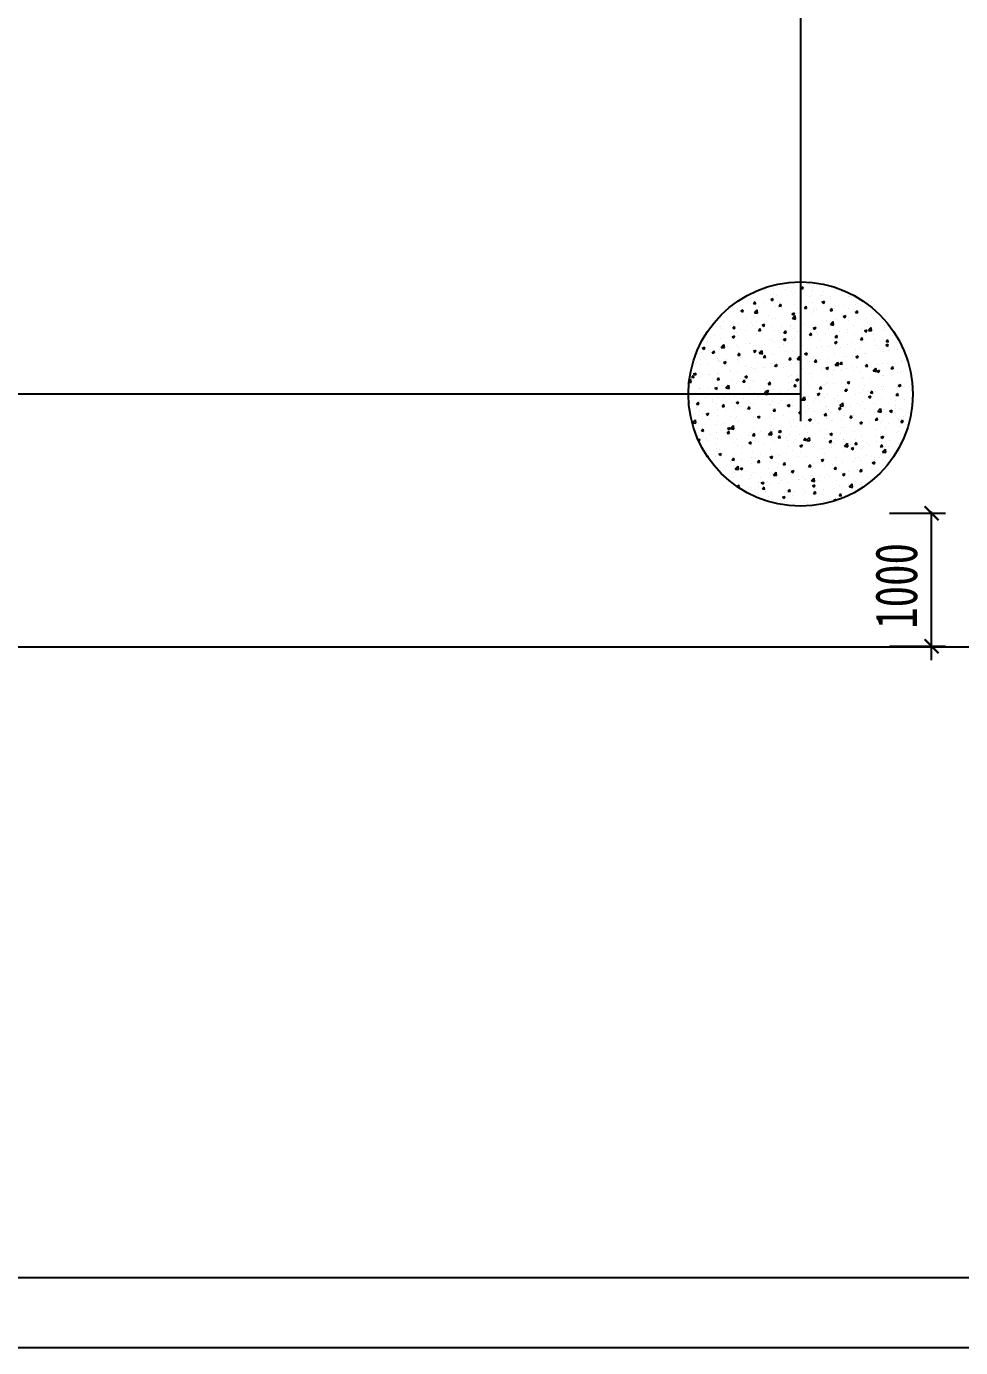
# Model space of a CAD drawing. Header units: inches. Extents: x -113 to 2477, y -497 to 443.
# Drawn here: x 486.9 to 553.5, y -497 to -402.7 of the extents above; entities that cross this region are included whole.
import ezdxf

# ---------------------------------------------------------------- set-up
doc = ezdxf.new("R2010")
doc.units = ezdxf.units.IN
doc.header["$MEASUREMENT"] = 0
doc.styles.add('宋体', font='', dxfattribs={"width": 0.75})
doc.styles.get('宋体').set_extended_font_data('SimSun')

# ---------------------------------------------------------------- blocks, each defined once
blk = doc.blocks.new('_ArchTick')
at = {"color": 0, "linetype": 'ByBlock', "const_width": 0.15}
blk.add_lwpolyline([(-0.5, -0.5), (0.5, 0.5)], dxfattribs=at)

msp = doc.modelspace()

# ---------------------------------------------------------------- linework, layer by layer
at = {"color": 0}
for p, q in [((542.092, -316.927), (542.092, -430.897)), ((542.74, -421.124), (542.74, -421.124)), ((538.824, -421.754), (538.824, -421.754)), ((539.041, -422.096), (539.041, -422.096)), ((539.538, -421.545), (539.538, -421.545)), ((539.644, -421.47), (539.644, -421.47)), ((539.977, -421.892), (539.977, -421.892)), ((540.174, -421.462), (540.174, -421.462)), ((540.18, -421.812), (540.18, -421.812)), ((540.36, -421.906), (540.36, -421.906)), ((541, -421.528), (541, -421.528)), ((541.136, -421.335), (541.136, -421.335)), ((541.458, -421.638), (541.458, -421.638)), ((541.536, -421.869), (541.536, -421.869)), ((541.664, -421.727), (541.664, -421.727)), ((542.099, -421.393), (542.225, -421.478)), ((542.101, -421.393), (542.279, -421.324)), ((542.226, -421.477), (542.277, -421.324)), ((542.356, -421.585), (542.356, -421.585)), ((542.707, -422.042), (542.707, -422.042)), ((542.891, -421.926), (542.891, -421.926)), ((542.939, -421.384), (542.939, -421.384)), ((542.947, -421.564), (542.947, -421.564)), ((543.548, -421.941), (543.548, -421.941)), ((543.669, -421.915), (543.669, -421.915)), ((543.712, -421.642), (543.712, -421.642)), ((544.247, -421.983), (544.247, -421.983)), ((544.266, -421.374), (544.266, -421.374)), ((545.029, -421.687), (545.029, -421.687)), ((545.068, -421.7), (545.068, -421.7)), ((545.273, -421.704), (545.273, -421.704)), ((545.54, -422.041), (545.54, -422.041)), ((545.603, -422.041), (545.603, -422.041)), ((537.265, -422.758), (537.265, -422.758)), ((537.623, -422.958), (537.623, -422.958)), ((537.758, -422.259), (537.758, -422.259)), ((537.783, -422.704), (537.783, -422.704)), ((537.831, -423.031), (537.957, -423.117)), ((537.833, -423.031), (538.01, -422.963)), ((537.957, -423.116), (538.009, -422.962)), ((538.495, -422.146), (538.495, -422.146)), ((538.728, -422.519), (538.88, -422.533)), ((538.734, -422.519), (538.856, -422.373)), ((538.803, -423.16), (539.001, -422.954)), ((538.882, -422.548), (538.852, -422.388)), ((538.869, -422.547), (538.869, -422.547)), ((539.029, -423.196), (539.001, -422.955)), ((539.01, -422.942), (539.01, -422.942)), ((539.104, -422.704), (539.104, -422.704)), ((539.139, -422.762), (539.139, -422.762)), ((539.505, -422.463), (539.505, -422.463)), ((539.965, -422.212), (540.091, -422.297)), ((539.967, -422.212), (540.145, -422.144)), ((540.092, -422.296), (540.143, -422.143)), ((540.329, -422.751), (540.329, -422.751)), ((540.467, -422.337), (540.467, -422.337)), ((540.495, -422.819), (540.495, -422.819)), ((540.55, -422.679), (540.702, -422.692)), ((540.556, -422.679), (540.678, -422.533)), ((540.585, -422.45), (540.585, -422.45)), ((540.704, -422.707), (540.674, -422.548)), ((541.633, -422.573), (541.633, -422.573)), ((541.851, -422.876), (541.851, -422.876)), ((542.039, -423.044), (542.039, -423.044)), ((542.067, -422.196), (542.067, -422.196)), ((542.071, -422.126), (542.071, -422.126)), ((542.372, -422.838), (542.524, -422.851)), ((542.378, -422.838), (542.5, -422.692)), ((542.526, -422.866), (542.496, -422.707)), ((542.916, -422.41), (542.916, -422.41)), ((543.001, -422.917), (543.001, -422.917)), ((543.206, -422.933), (543.206, -422.933)), ((543.615, -422.416), (543.742, -422.501)), ((543.617, -422.415), (543.795, -422.347)), ((543.742, -422.5), (543.793, -422.346)), ((544.194, -422.998), (544.346, -423.011)), ((544.199, -422.997), (544.322, -422.852)), ((544.235, -422.22), (544.235, -422.22)), ((544.347, -423.026), (544.318, -422.867)), ((544.518, -422.83), (544.518, -422.83)), ((544.562, -422.991), (544.562, -422.991)), ((544.605, -422.706), (544.605, -422.706)), ((545.241, -422.622), (545.241, -422.622)), ((545.509, -422.886), (545.509, -422.886)), ((545.918, -423.048), (545.918, -423.048)), ((545.999, -422.576), (545.999, -422.576)), ((546.021, -423.157), (546.144, -423.011)), ((546.169, -423.185), (546.14, -423.026)), ((546.203, -422.495), (546.203, -422.495)), ((546.792, -422.724), (546.792, -422.724)), ((535.932, -423.945), (535.932, -423.945)), ((536.597, -423.76), (536.597, -423.76)), ((537.696, -423.95), (537.696, -423.95)), ((537.727, -423.105), (537.727, -423.105)), ((538.201, -423.549), (538.201, -423.549)), ((538.593, -423.847), (538.593, -423.847)), ((538.804, -423.165), (539.03, -423.2)), ((538.837, -423.465), (538.837, -423.465)), ((538.979, -423.787), (538.979, -423.787)), ((539.349, -424.054), (539.527, -423.986)), ((539.474, -424.138), (539.525, -423.985)), ((539.799, -423.339), (539.799, -423.339)), ((540.074, -423.593), (540.074, -423.593)), ((540.298, -423.597), (540.298, -423.597)), ((541.403, -423.127), (541.403, -423.127)), ((541.481, -423.235), (541.607, -423.32)), ((541.483, -423.235), (541.661, -423.166)), ((541.514, -423.58), (541.711, -423.374)), ((541.515, -423.586), (541.741, -423.621)), ((541.555, -423.339), (541.555, -423.339)), ((541.602, -423.418), (541.602, -423.418)), ((541.608, -423.319), (541.659, -423.166)), ((541.74, -423.616), (541.712, -423.375)), ((542.333, -423.919), (542.333, -423.919)), ((542.885, -423.256), (542.885, -423.256)), ((543.037, -423.084), (543.037, -423.084)), ((543.937, -423.708), (543.937, -423.708)), ((544.174, -423.911), (544.174, -423.911)), ((544.205, -423.065), (544.205, -423.065)), ((544.224, -424.001), (544.422, -423.794)), ((544.451, -424.037), (544.423, -423.796)), ((544.573, -423.624), (544.573, -423.624)), ((545.131, -423.438), (545.258, -423.524)), ((545.133, -423.438), (545.311, -423.37)), ((545.258, -423.523), (545.31, -423.369)), ((545.478, -423.732), (545.478, -423.732)), ((545.535, -423.497), (545.535, -423.497)), ((546.016, -423.157), (546.168, -423.17)), ((546.761, -423.569), (546.761, -423.569)), ((547.139, -423.286), (547.139, -423.286)), ((547.274, -423.105), (547.274, -423.105)), ((547.376, -423.837), (547.376, -423.837)), ((535.63, -424.356), (535.63, -424.356)), ((535.929, -424.762), (535.929, -424.762)), ((536.392, -424.129), (536.392, -424.129)), ((536.468, -424.286), (536.468, -424.286)), ((537.112, -424.101), (537.112, -424.101)), ((537.213, -424.873), (537.339, -424.959)), ((537.215, -424.873), (537.392, -424.805)), ((537.259, -424.271), (537.411, -424.284)), ((537.264, -424.27), (537.387, -424.125)), ((537.288, -424.002), (537.288, -424.002)), ((537.339, -424.958), (537.391, -424.804)), ((537.412, -424.299), (537.383, -424.139)), ((537.533, -424.551), (537.533, -424.551)), ((537.665, -424.796), (537.665, -424.796)), ((537.824, -424.343), (537.824, -424.343)), ((538.169, -424.467), (538.169, -424.467)), ((538.644, -424.059), (538.644, -424.059)), ((538.948, -424.633), (538.948, -424.633)), ((539.081, -424.43), (539.233, -424.443)), ((539.086, -424.43), (539.209, -424.284)), ((539.131, -424.34), (539.131, -424.34)), ((539.18, -424.401), (539.18, -424.401)), ((539.234, -424.458), (539.205, -424.299)), ((539.347, -424.054), (539.473, -424.139)), ((540, -424.117), (540, -424.117)), ((540.267, -424.443), (540.267, -424.443)), ((540.536, -424.458), (540.536, -424.458)), ((540.735, -424.129), (540.735, -424.129)), ((540.903, -424.589), (541.054, -424.603)), ((540.908, -424.589), (541.031, -424.443)), ((541.056, -424.618), (541.027, -424.458)), ((541.356, -424.174), (541.356, -424.174)), ((541.371, -424.045), (541.371, -424.045)), ((541.451, -424.854), (541.451, -424.854)), ((541.571, -424.264), (541.571, -424.264)), ((541.665, -424.921), (541.665, -424.921)), ((541.891, -424.515), (541.891, -424.515)), ((542.712, -424.231), (542.712, -424.231)), ((542.724, -424.749), (542.876, -424.762)), ((542.73, -424.749), (542.852, -424.603)), ((542.878, -424.777), (542.849, -424.618)), ((542.854, -424.101), (542.854, -424.101)), ((542.932, -424.6), (542.932, -424.6)), ((542.997, -424.258), (543.124, -424.343)), ((542.999, -424.257), (543.177, -424.189)), ((543.124, -424.342), (543.175, -424.188)), ((543.247, -424.573), (543.247, -424.573)), ((543.269, -424.709), (543.269, -424.709)), ((543.905, -424.626), (543.905, -424.626)), ((544.068, -424.289), (544.068, -424.289)), ((544.143, -424.756), (544.143, -424.756)), ((544.226, -424.006), (544.452, -424.041)), ((544.413, -424.346), (544.413, -424.346)), ((544.546, -424.908), (544.698, -424.921)), ((544.552, -424.908), (544.674, -424.762)), ((544.603, -424.63), (544.603, -424.63)), ((544.7, -424.936), (544.67, -424.777)), ((544.867, -424.499), (544.867, -424.499)), ((545.022, -424.903), (545.022, -424.903)), ((545.424, -424.346), (545.424, -424.346)), ((545.447, -424.577), (545.447, -424.577)), ((545.894, -424.091), (545.894, -424.091)), ((545.959, -424.687), (545.959, -424.687)), ((546.374, -425.067), (546.496, -424.922)), ((546.471, -424.288), (546.471, -424.288)), ((546.522, -425.096), (546.492, -424.936)), ((546.503, -424.649), (546.503, -424.649)), ((546.647, -424.461), (546.774, -424.546)), ((546.649, -424.461), (546.827, -424.392)), ((546.73, -424.415), (546.73, -424.415)), ((546.774, -424.545), (546.826, -424.392)), ((546.78, -424.403), (546.78, -424.403)), ((546.935, -424.421), (547.133, -424.215)), ((546.937, -424.426), (547.162, -424.461)), ((547.107, -424.204), (547.107, -424.204)), ((547.162, -424.457), (547.133, -424.216)), ((547.315, -424.744), (547.315, -424.744)), ((547.984, -424.395), (547.984, -424.395)), ((548.049, -424.224), (548.049, -424.224)), ((548.069, -424.078), (548.069, -424.078)), ((548.135, -424.46), (548.135, -424.46)), ((548.671, -424.802), (548.671, -424.802)), ((535.079, -425.693), (535.205, -425.778)), ((535.08, -425.692), (535.258, -425.624)), ((535.205, -425.777), (535.257, -425.623)), ((535.261, -425.764), (535.261, -425.764)), ((535.427, -425.236), (535.427, -425.236)), ((535.525, -425.871), (535.525, -425.871)), ((535.795, -426.022), (535.918, -425.876)), ((536.33, -425.82), (536.33, -425.82)), ((536.361, -424.974), (536.361, -424.974)), ((536.429, -425.634), (536.627, -425.428)), ((536.43, -425.639), (536.656, -425.674)), ((536.655, -425.67), (536.627, -425.429)), ((536.783, -425.293), (536.783, -425.293)), ((536.865, -425.553), (536.865, -425.553)), ((537.007, -425.617), (537.007, -425.617)), ((537.501, -425.469), (537.501, -425.469)), ((537.634, -425.641), (537.634, -425.641)), ((538.139, -425.351), (538.139, -425.351)), ((538.463, -425.342), (538.463, -425.342)), ((538.488, -425.363), (538.488, -425.363)), ((538.731, -425.896), (538.909, -425.827)), ((538.856, -425.98), (538.907, -425.827)), ((538.917, -425.479), (538.917, -425.479)), ((539.139, -426.054), (539.337, -425.848)), ((539.366, -426.091), (539.338, -425.849)), ((539.495, -425.408), (539.495, -425.408)), ((539.969, -425.108), (539.969, -425.108)), ((540.067, -425.131), (540.067, -425.131)), ((540.236, -425.288), (540.236, -425.288)), ((540.578, -425.666), (540.578, -425.666)), ((540.703, -425.047), (540.703, -425.047)), ((540.851, -425.465), (540.851, -425.465)), ((540.863, -425.077), (540.989, -425.162)), ((540.865, -425.076), (541.043, -425.008)), ((540.99, -425.161), (541.041, -425.008)), ((541.541, -425.109), (541.541, -425.109)), ((542.059, -425.412), (542.059, -425.412)), ((542.206, -425.522), (542.206, -425.522)), ((542.601, -425.711), (542.601, -425.711)), ((542.793, -425.792), (542.793, -425.792)), ((542.824, -424.947), (542.824, -424.947)), ((543.237, -425.628), (543.237, -425.628)), ((543.54, -425.158), (543.54, -425.158)), ((543.562, -425.58), (543.562, -425.58)), ((544.112, -425.602), (544.112, -425.602)), ((544.199, -425.501), (544.199, -425.501)), ((544.513, -425.28), (544.64, -425.365)), ((544.515, -425.28), (544.693, -425.212)), ((544.64, -425.364), (544.691, -425.211)), ((544.918, -425.637), (544.918, -425.637)), ((545.416, -425.423), (545.416, -425.423)), ((545.803, -425.29), (545.803, -425.29)), ((545.992, -425.792), (545.992, -425.792)), ((546.274, -425.694), (546.274, -425.694)), ((546.368, -425.068), (546.52, -425.081)), ((546.439, -425.206), (546.439, -425.206)), ((546.699, -425.26), (546.699, -425.26)), ((547.4, -425.079), (547.4, -425.079)), ((547.473, -425.538), (547.473, -425.538)), ((547.63, -425.752), (547.63, -425.752)), ((548.018, -425.07), (548.018, -425.07)), ((548.164, -425.484), (548.29, -425.569)), ((548.166, -425.483), (548.343, -425.415)), ((548.19, -425.227), (548.342, -425.24)), ((548.196, -425.227), (548.318, -425.081)), ((548.29, -425.568), (548.342, -425.414)), ((548.343, -425.255), (548.314, -425.096)), ((548.336, -425.87), (548.336, -425.87)), ((548.954, -425.284), (548.954, -425.284)), ((548.972, -425.786), (548.972, -425.786)), ((548.986, -425.809), (548.986, -425.809)), ((549.291, -425.737), (549.291, -425.737)), ((534.593, -426.766), (534.593, -426.766)), ((534.653, -426.683), (534.653, -426.683)), ((534.932, -426.534), (534.932, -426.534)), ((535.011, -426.01), (535.011, -426.01)), ((535.79, -426.022), (535.941, -426.035)), ((535.943, -426.05), (535.914, -425.891)), ((536.134, -426.429), (536.134, -426.429)), ((536.197, -426.554), (536.197, -426.554)), ((536.288, -426.591), (536.288, -426.591)), ((536.299, -426.666), (536.299, -426.666)), ((536.595, -426.715), (536.721, -426.8)), ((536.597, -426.715), (536.774, -426.647)), ((536.721, -426.799), (536.773, -426.646)), ((536.833, -426.471), (536.833, -426.471)), ((537.603, -426.487), (537.603, -426.487)), ((537.611, -426.181), (537.763, -426.194)), ((537.615, -426.175), (537.615, -426.175)), ((537.617, -426.181), (537.739, -426.035)), ((537.644, -426.649), (537.644, -426.649)), ((537.765, -426.209), (537.735, -426.05)), ((537.795, -426.344), (537.795, -426.344)), ((538.729, -425.896), (538.855, -425.981)), ((538.886, -426.324), (538.886, -426.324)), ((539, -426.706), (539, -426.706)), ((539.097, -425.92), (539.097, -425.92)), ((539.141, -426.06), (539.367, -426.095)), ((539.399, -426.133), (539.399, -426.133)), ((539.433, -426.341), (539.585, -426.354)), ((539.439, -426.34), (539.561, -426.195)), ((539.587, -426.369), (539.557, -426.209)), ((540.035, -426.049), (540.035, -426.049)), ((540.067, -426.809), (540.067, -426.809)), ((540.206, -426.134), (540.206, -426.134)), ((540.356, -426.763), (540.356, -426.763)), ((540.997, -425.922), (540.997, -425.922)), ((541.255, -426.5), (541.407, -426.513)), ((541.261, -426.5), (541.383, -426.354)), ((541.408, -426.528), (541.379, -426.369)), ((541.479, -426.8), (541.479, -426.8)), ((541.51, -425.955), (541.51, -425.955)), ((541.548, -426.555), (541.548, -426.555)), ((541.712, -426.82), (541.712, -426.82)), ((541.85, -426.475), (542.048, -426.269)), ((541.852, -426.48), (542.078, -426.515)), ((541.932, -426.713), (541.932, -426.713)), ((542.077, -426.511), (542.049, -426.27)), ((542.379, -426.099), (542.506, -426.185)), ((542.381, -426.099), (542.559, -426.031)), ((542.506, -426.184), (542.557, -426.03)), ((542.568, -426.629), (542.568, -426.629)), ((542.762, -426.638), (542.762, -426.638)), ((543.029, -426.301), (543.029, -426.301)), ((543.077, -426.659), (543.229, -426.673)), ((543.082, -426.659), (543.205, -426.513)), ((543.23, -426.687), (543.201, -426.528)), ((543.53, -426.503), (543.53, -426.503)), ((544.081, -426.447), (544.081, -426.447)), ((544.51, -426.047), (544.51, -426.047)), ((544.561, -426.895), (544.759, -426.689)), ((544.787, -426.931), (544.759, -426.69)), ((544.899, -426.819), (545.051, -426.832)), ((544.904, -426.819), (545.027, -426.673)), ((545.052, -426.847), (545.023, -426.688)), ((545.134, -426.292), (545.134, -426.292)), ((545.385, -426.268), (545.385, -426.268)), ((545.77, -426.208), (545.77, -426.208)), ((546.029, -426.303), (546.156, -426.388)), ((546.031, -426.303), (546.209, -426.234)), ((546.156, -426.387), (546.208, -426.234)), ((546.668, -426.106), (546.668, -426.106)), ((546.732, -426.081), (546.732, -426.081)), ((547.956, -426.761), (547.956, -426.761)), ((547.987, -425.915), (547.987, -425.915)), ((548.304, -426.788), (548.304, -426.788)), ((548.85, -426.799), (548.85, -426.799)), ((549.261, -426.582), (549.261, -426.582)), ((549.266, -426.661), (549.266, -426.661)), ((549.68, -426.506), (549.711, -426.527)), ((549.682, -426.506), (549.701, -426.498)), ((534.326, -427.773), (534.448, -427.627)), ((534.474, -427.801), (534.444, -427.642)), ((534.461, -427.534), (534.587, -427.62)), ((534.462, -427.534), (534.64, -427.466)), ((534.587, -427.619), (534.639, -427.465)), ((534.949, -427.702), (534.949, -427.702)), ((534.98, -426.856), (534.98, -426.856)), ((535.468, -426.875), (535.468, -426.875)), ((535.529, -427.556), (535.529, -427.556)), ((535.623, -427.572), (535.623, -427.572)), ((536.164, -427.472), (536.164, -427.472)), ((536.268, -427.511), (536.268, -427.511)), ((536.824, -426.932), (536.824, -426.932)), ((537.104, -427.318), (537.104, -427.318)), ((537.126, -427.346), (537.126, -427.346)), ((537.572, -427.332), (537.572, -427.332)), ((538.111, -427.738), (538.237, -427.823)), ((538.113, -427.738), (538.291, -427.669)), ((538.18, -426.99), (538.18, -426.99)), ((538.237, -427.822), (538.289, -427.669)), ((538.585, -427.064), (538.585, -427.064)), ((538.73, -427.135), (538.73, -427.135)), ((538.855, -427.17), (538.855, -427.17)), ((539.366, -427.051), (539.366, -427.051)), ((539.536, -427.047), (539.536, -427.047)), ((540.175, -426.979), (540.175, -426.979)), ((540.245, -426.919), (540.371, -427.004)), ((540.247, -426.918), (540.425, -426.85)), ((540.328, -426.924), (540.328, -426.924)), ((540.372, -427.003), (540.423, -426.849)), ((540.892, -427.104), (540.892, -427.104)), ((541.264, -427.715), (541.264, -427.715)), ((541.448, -427.646), (541.448, -427.646)), ((541.9, -427.631), (541.9, -427.631)), ((542.247, -427.162), (542.247, -427.162)), ((542.731, -427.483), (542.731, -427.483)), ((542.862, -427.505), (542.862, -427.505)), ((543.068, -426.878), (543.068, -426.878)), ((543.603, -427.219), (543.603, -427.219)), ((543.895, -427.122), (544.022, -427.207)), ((543.897, -427.122), (544.075, -427.053)), ((544.022, -427.206), (544.073, -427.053)), ((544.05, -427.293), (544.05, -427.293)), ((544.406, -427.562), (544.406, -427.562)), ((544.424, -426.935), (544.424, -426.935)), ((544.466, -427.293), (544.466, -427.293)), ((544.563, -426.901), (544.788, -426.936)), ((544.959, -427.276), (544.959, -427.276)), ((545.102, -427.21), (545.102, -427.21)), ((545.354, -427.114), (545.354, -427.114)), ((545.78, -426.992), (545.78, -426.992)), ((545.887, -427.308), (545.887, -427.308)), ((546.064, -427.083), (546.064, -427.083)), ((546.315, -427.333), (546.315, -427.333)), ((546.637, -426.951), (546.637, -426.951)), ((546.721, -426.978), (546.872, -426.991)), ((546.726, -426.978), (546.849, -426.832)), ((546.874, -427.006), (546.845, -426.847)), ((547.135, -427.05), (547.135, -427.05)), ((547.272, -427.316), (547.47, -427.11)), ((547.273, -427.321), (547.499, -427.356)), ((547.368, -427.054), (547.368, -427.054)), ((547.498, -427.352), (547.47, -427.111)), ((547.546, -427.326), (547.672, -427.411)), ((547.548, -427.325), (547.725, -427.257)), ((547.668, -426.872), (547.668, -426.872)), ((547.671, -427.391), (547.671, -427.391)), ((547.672, -427.41), (547.724, -427.256)), ((547.926, -427.607), (547.926, -427.607)), ((547.977, -427.611), (547.977, -427.611)), ((548.491, -427.107), (548.491, -427.107)), ((548.542, -427.137), (548.694, -427.151)), ((548.548, -427.137), (548.67, -426.991)), ((548.598, -427.663), (548.598, -427.663)), ((548.696, -427.166), (548.666, -427.006)), ((549.027, -427.448), (549.027, -427.448)), ((549.23, -427.428), (549.23, -427.428)), ((549.458, -427.357), (549.458, -427.357)), ((549.847, -427.164), (549.847, -427.164)), ((549.983, -427.736), (549.995, -427.724)), ((549.984, -427.741), (549.998, -427.744)), ((534.136, -428.126), (534.282, -428.149)), ((534.149, -428.01), (534.252, -427.902)), ((534.281, -428.144), (534.253, -427.903)), ((534.32, -427.773), (534.472, -427.786)), ((534.427, -427.825), (534.427, -427.825)), ((534.86, -428.558), (534.86, -428.558)), ((534.918, -428.547), (534.918, -428.547)), ((535.496, -428.474), (535.496, -428.474)), ((535.783, -427.882), (535.783, -427.882)), ((535.977, -428.557), (536.103, -428.642)), ((535.979, -428.557), (536.156, -428.489)), ((536.103, -428.641), (536.155, -428.488)), ((536.142, -427.932), (536.294, -427.946)), ((536.148, -427.932), (536.27, -427.786)), ((536.237, -428.357), (536.237, -428.357)), ((536.295, -427.96), (536.266, -427.801)), ((536.458, -428.348), (536.458, -428.348)), ((536.765, -428.529), (536.963, -428.323)), ((536.767, -428.534), (536.993, -428.569)), ((536.992, -428.565), (536.964, -428.324)), ((537.139, -427.94), (537.139, -427.94)), ((537.542, -428.178), (537.542, -428.178)), ((537.964, -428.092), (538.116, -428.105)), ((537.969, -428.092), (538.092, -427.946)), ((538.062, -428.136), (538.062, -428.136)), ((538.117, -428.12), (538.088, -427.961)), ((538.48, -428.579), (538.48, -428.579)), ((538.495, -427.997), (538.495, -427.997)), ((538.698, -428.053), (538.698, -428.053)), ((538.825, -428.015), (538.825, -428.015)), ((539.629, -428.76), (539.807, -428.692)), ((539.66, -427.926), (539.66, -427.926)), ((539.754, -428.845), (539.805, -428.691)), ((539.786, -428.251), (539.937, -428.264)), ((539.791, -428.251), (539.914, -428.105)), ((539.851, -428.054), (539.851, -428.054)), ((539.939, -428.279), (539.91, -428.12)), ((539.962, -428.325), (539.962, -428.325)), ((540.113, -428.67), (540.113, -428.67)), ((540.144, -427.825), (540.144, -427.825)), ((541.207, -428.111), (541.207, -428.111)), ((541.232, -428.633), (541.232, -428.633)), ((541.417, -428.491), (541.417, -428.491)), ((541.443, -428.071), (541.443, -428.071)), ((541.607, -428.41), (541.759, -428.424)), ((541.613, -428.41), (541.736, -428.264)), ((541.761, -428.439), (541.732, -428.279)), ((541.761, -427.941), (541.887, -428.027)), ((541.763, -427.941), (541.941, -427.873)), ((541.888, -428.026), (541.939, -427.872)), ((542.052, -428.628), (542.052, -428.628)), ((542.194, -428.506), (542.194, -428.506)), ((542.562, -428.169), (542.562, -428.169)), ((542.7, -428.329), (542.7, -428.329)), ((542.924, -427.816), (542.924, -427.816)), ((543.429, -428.57), (543.581, -428.583)), ((543.435, -428.57), (543.557, -428.424)), ((543.533, -428.374), (543.533, -428.374)), ((543.583, -428.598), (543.553, -428.439)), ((543.798, -428.295), (543.798, -428.295)), ((543.918, -428.226), (543.918, -428.226)), ((544.019, -428.138), (544.019, -428.138)), ((544.434, -428.211), (544.434, -428.211)), ((545.014, -428.12), (545.014, -428.12)), ((545.257, -428.729), (545.379, -428.583)), ((545.274, -428.283), (545.274, -428.283)), ((545.323, -427.96), (545.323, -427.96)), ((545.405, -428.757), (545.375, -428.598)), ((545.396, -428.085), (545.396, -428.085)), ((545.411, -428.145), (545.538, -428.23)), ((545.413, -428.144), (545.591, -428.076)), ((545.538, -428.229), (545.59, -428.075)), ((546.496, -427.865), (546.496, -427.865)), ((546.575, -428.643), (546.575, -428.643)), ((546.606, -427.797), (546.606, -427.797)), ((546.63, -428.341), (546.63, -428.341)), ((547, -427.874), (547, -427.874)), ((547.636, -427.79), (547.636, -427.79)), ((547.895, -428.452), (547.895, -428.452)), ((547.93, -428.665), (547.93, -428.665)), ((547.986, -428.398), (547.986, -428.398)), ((548.947, -428.5), (548.947, -428.5)), ((549.062, -428.348), (549.188, -428.433)), ((549.064, -428.348), (549.242, -428.28)), ((549.188, -428.432), (549.24, -428.279)), ((549.199, -428.273), (549.199, -428.273)), ((549.342, -428.455), (549.342, -428.455)), ((549.534, -428.454), (549.534, -428.454)), ((542.092, -428.967), (428.122, -428.967)), ((534.192, -429.56), (534.192, -429.56)), ((534.468, -429.464), (534.468, -429.464)), ((534.678, -429.683), (534.801, -429.537)), ((534.826, -429.712), (534.797, -429.552)), ((534.828, -429.476), (534.828, -429.476)), ((534.887, -429.393), (534.887, -429.393)), ((535.288, -429.18), (535.288, -429.18)), ((535.518, -429.088), (535.518, -429.088)), ((535.79, -429.349), (535.79, -429.349)), ((535.824, -429.521), (535.824, -429.521)), ((536.127, -429.645), (536.127, -429.645)), ((536.207, -429.202), (536.207, -429.202)), ((536.644, -429.238), (536.644, -429.238)), ((536.999, -428.833), (536.999, -428.833)), ((537.18, -429.579), (537.18, -429.579)), ((537.394, -429.138), (537.394, -429.138)), ((537.493, -429.58), (537.619, -429.665)), ((537.495, -429.579), (537.673, -429.511)), ((537.511, -429.023), (537.511, -429.023)), ((537.608, -429.391), (537.608, -429.391)), ((537.619, -429.664), (537.671, -429.51)), ((538, -429.295), (538, -429.295)), ((538.03, -429.055), (538.03, -429.055)), ((538.536, -429.636), (538.536, -429.636)), ((538.794, -428.861), (538.794, -428.861)), ((538.992, -428.928), (538.992, -428.928)), ((539.089, -429.137), (539.089, -429.137)), ((539.356, -429.352), (539.356, -429.352)), ((539.476, -428.949), (539.674, -428.743)), ((539.478, -428.954), (539.704, -428.989)), ((539.627, -428.761), (539.753, -428.846)), ((539.703, -428.985), (539.675, -428.744)), ((540.082, -429.516), (540.082, -429.516)), ((540.564, -429.635), (540.564, -429.635)), ((540.57, -428.883), (540.57, -428.883)), ((540.596, -428.717), (540.596, -428.717)), ((540.712, -429.409), (540.712, -429.409)), ((541.386, -429.337), (541.386, -429.337)), ((541.526, -429.508), (541.526, -429.508)), ((542.068, -429.467), (542.068, -429.467)), ((542.187, -429.37), (542.385, -429.163)), ((542.188, -429.375), (542.414, -429.41)), ((542.413, -429.406), (542.385, -429.165)), ((542.669, -429.174), (542.669, -429.174)), ((543.022, -429.517), (543.022, -429.517)), ((543.13, -429.297), (543.13, -429.297)), ((543.277, -428.964), (543.404, -429.049)), ((543.279, -428.964), (543.457, -428.895)), ((543.404, -429.048), (543.455, -428.895)), ((543.424, -429.524), (543.424, -429.524)), ((543.766, -429.213), (543.766, -429.213)), ((543.988, -428.984), (543.988, -428.984)), ((544.503, -429.263), (544.503, -429.263)), ((544.728, -429.087), (544.728, -429.087)), ((544.78, -429.581), (544.78, -429.581)), ((544.898, -429.79), (545.096, -429.584)), ((545.124, -429.826), (545.096, -429.585)), ((545.251, -428.729), (545.403, -428.743)), ((545.262, -429.651), (545.262, -429.651)), ((545.292, -428.805), (545.292, -428.805)), ((545.984, -429.009), (545.984, -429.009)), ((546.136, -429.639), (546.136, -429.639)), ((546.332, -428.875), (546.332, -428.875)), ((546.545, -429.488), (546.545, -429.488)), ((546.928, -429.167), (547.054, -429.253)), ((546.93, -429.167), (547.107, -429.099)), ((546.968, -428.792), (546.968, -428.792)), ((547.054, -429.252), (547.106, -429.098)), ((547.073, -428.889), (547.225, -428.902)), ((547.079, -428.889), (547.201, -428.743)), ((547.226, -428.917), (547.197, -428.758)), ((547.466, -428.754), (547.466, -428.754)), ((547.864, -429.298), (547.864, -429.298)), ((548.866, -429.456), (548.866, -429.456)), ((548.895, -429.048), (549.047, -429.061)), ((548.9, -429.048), (549.023, -428.902)), ((549.048, -429.076), (549.019, -428.917)), ((549.168, -429.119), (549.168, -429.119)), ((549.501, -429.372), (549.501, -429.372)), ((534.645, -429.9), (534.645, -429.9)), ((534.673, -429.683), (534.824, -429.697)), ((534.783, -430.471), (534.783, -430.471)), ((534.856, -430.238), (534.856, -430.238)), ((535.122, -430.351), (535.122, -430.351)), ((535.359, -430.399), (535.485, -430.484)), ((535.361, -430.399), (535.538, -430.33)), ((535.485, -430.483), (535.537, -430.33)), ((536.139, -430.529), (536.139, -430.529)), ((536.176, -430.048), (536.176, -430.048)), ((536.494, -429.843), (536.646, -429.856)), ((536.5, -429.843), (536.622, -429.697)), ((536.648, -429.871), (536.618, -429.712)), ((536.726, -430.14), (536.726, -430.14)), ((537.097, -430.534), (537.097, -430.534)), ((537.362, -430.056), (537.362, -430.056)), ((537.48, -429.869), (537.48, -429.869)), ((537.495, -430.586), (537.495, -430.586)), ((538.316, -430.002), (538.468, -430.016)), ((538.322, -430.002), (538.444, -429.856)), ((538.324, -429.93), (538.324, -429.93)), ((538.47, -430.03), (538.44, -429.871)), ((538.578, -430.28), (538.578, -430.28)), ((538.732, -430.552), (538.732, -430.552)), ((538.763, -429.706), (538.763, -429.706)), ((539.011, -430.602), (539.189, -430.534)), ((539.136, -430.687), (539.187, -430.533)), ((539.892, -429.693), (539.892, -429.693)), ((539.928, -429.718), (539.928, -429.718)), ((540.051, -430.361), (540.051, -430.361)), ((540.059, -430.026), (540.059, -430.026)), ((540.138, -430.162), (540.29, -430.175)), ((540.144, -430.162), (540.266, -430.016)), ((540.291, -430.19), (540.262, -430.031)), ((540.858, -430.51), (540.858, -430.51)), ((541.143, -429.783), (541.269, -429.868)), ((541.145, -429.783), (541.323, -429.715)), ((541.247, -429.751), (541.247, -429.751)), ((541.27, -429.867), (541.321, -429.714)), ((541.355, -430.183), (541.355, -430.183)), ((541.54, -429.771), (541.54, -429.771)), ((541.96, -430.321), (542.112, -430.334)), ((541.965, -430.321), (542.088, -430.175)), ((542.113, -430.349), (542.084, -430.19)), ((542.462, -430.299), (542.462, -430.299)), ((542.603, -429.808), (542.603, -429.808)), ((542.638, -430.02), (542.638, -430.02)), ((543.098, -430.215), (543.098, -430.215)), ((543.782, -430.48), (543.934, -430.494)), ((543.787, -430.48), (543.91, -430.334)), ((543.935, -430.509), (543.906, -430.349)), ((543.957, -429.83), (543.957, -429.83)), ((543.959, -429.865), (543.959, -429.865)), ((544.059, -430.088), (544.059, -430.088)), ((544.793, -429.987), (544.92, -430.072)), ((544.795, -429.986), (544.973, -429.918)), ((544.899, -429.795), (545.125, -429.83)), ((544.92, -430.071), (544.972, -429.917)), ((545.231, -430.496), (545.231, -430.496)), ((545.315, -429.922), (545.315, -429.922)), ((545.609, -430.64), (545.732, -430.494)), ((545.664, -429.877), (545.664, -429.877)), ((545.757, -430.668), (545.728, -430.509)), ((545.879, -430.524), (545.879, -430.524)), ((546.299, -429.793), (546.299, -429.793)), ((546.514, -430.334), (546.514, -430.334)), ((546.671, -429.98), (546.671, -429.98)), ((547.261, -429.667), (547.261, -429.667)), ((547.361, -430.27), (547.361, -430.27)), ((547.491, -429.696), (547.491, -429.696)), ((547.609, -430.21), (547.806, -430.004)), ((547.61, -430.216), (547.836, -430.251)), ((547.835, -430.247), (547.807, -430.005)), ((547.833, -430.143), (547.833, -430.143)), ((548.027, -430.037), (548.027, -430.037)), ((548.197, -430.457), (548.197, -430.457)), ((548.444, -430.19), (548.57, -430.275)), ((548.446, -430.19), (548.624, -430.121)), ((548.57, -430.274), (548.622, -430.121)), ((548.833, -430.374), (548.833, -430.374)), ((548.842, -430.016), (548.842, -430.016)), ((548.847, -429.753), (548.847, -429.753)), ((549.137, -429.964), (549.137, -429.964)), ((549.383, -430.094), (549.383, -430.094)), ((549.451, -430.573), (549.451, -430.573)), ((549.795, -430.247), (549.795, -430.247)), ((534.391, -431.003), (534.589, -430.797)), ((534.393, -431.008), (534.619, -431.043)), ((534.618, -431.039), (534.59, -430.798)), ((534.826, -431.084), (534.826, -431.084)), ((535.031, -431.594), (535.153, -431.448)), ((535.178, -431.622), (535.149, -431.463)), ((535.615, -430.788), (535.615, -430.788)), ((536.058, -431.142), (536.058, -431.142)), ((536.145, -430.893), (536.145, -430.893)), ((536.694, -431.058), (536.694, -431.058)), ((536.875, -431.422), (537.001, -431.507)), ((536.877, -431.421), (537.055, -431.353)), ((537.001, -431.506), (537.053, -431.352)), ((537.102, -431.423), (537.3, -431.217)), ((537.104, -431.429), (537.33, -431.464)), ((537.329, -431.46), (537.301, -431.218)), ((537.449, -430.714), (537.449, -430.714)), ((537.656, -430.931), (537.656, -430.931)), ((538.701, -431.397), (538.701, -431.397)), ((538.851, -430.643), (538.851, -430.643)), ((539.009, -430.602), (539.135, -430.688)), ((539.26, -430.72), (539.26, -430.72)), ((539.896, -430.637), (539.896, -430.637)), ((540.02, -431.207), (540.02, -431.207)), ((540.189, -431.512), (540.189, -431.512)), ((540.207, -430.701), (540.207, -430.701)), ((541.324, -431.028), (541.324, -431.028)), ((541.436, -431.287), (541.436, -431.287)), ((541.562, -430.758), (541.562, -430.758)), ((541.793, -431.301), (541.793, -431.301)), ((542.429, -431.217), (542.429, -431.217)), ((542.607, -430.866), (542.607, -430.866)), ((542.659, -430.806), (542.786, -430.891)), ((542.661, -430.806), (542.839, -430.737)), ((542.786, -430.89), (542.837, -430.737)), ((542.917, -431.033), (542.917, -431.033)), ((542.918, -430.815), (542.918, -430.815)), ((543.391, -431.09), (543.391, -431.09)), ((543.896, -431.521), (543.896, -431.521)), ((543.927, -430.675), (543.927, -430.675)), ((544.274, -430.872), (544.274, -430.872)), ((544.398, -430.778), (544.398, -430.778)), ((544.995, -430.879), (544.995, -430.879)), ((545.007, -431.336), (545.007, -431.336)), ((545.2, -431.342), (545.2, -431.342)), ((545.604, -430.64), (545.755, -430.653)), ((545.63, -430.93), (545.63, -430.93)), ((545.631, -430.795), (545.631, -430.795)), ((546.31, -431.009), (546.436, -431.094)), ((546.312, -431.009), (546.489, -430.941)), ((546.436, -431.093), (546.488, -430.94)), ((546.483, -431.179), (546.483, -431.179)), ((546.488, -431.082), (546.488, -431.082)), ((546.593, -430.669), (546.593, -430.669)), ((546.986, -430.987), (546.986, -430.987)), ((547.425, -430.799), (547.577, -430.813)), ((547.431, -430.799), (547.553, -430.653)), ((547.529, -431.459), (547.529, -431.459)), ((547.579, -430.827), (547.549, -430.668)), ((547.802, -430.989), (547.802, -430.989)), ((547.969, -430.828), (547.969, -430.828)), ((548.165, -431.376), (548.165, -431.376)), ((548.342, -431.044), (548.342, -431.044)), ((549.106, -430.81), (549.106, -430.81)), ((549.127, -431.249), (549.127, -431.249)), ((549.247, -430.959), (549.399, -430.972)), ((549.253, -430.959), (549.375, -430.813)), ((549.401, -430.987), (549.371, -430.828)), ((549.698, -431.102), (549.698, -431.102)), ((534.785, -432.224), (534.92, -432.172)), ((534.795, -431.929), (534.795, -431.929)), ((534.815, -432.291), (534.867, -432.326)), ((534.824, -432.11), (534.824, -432.11)), ((534.867, -432.325), (534.919, -432.172)), ((535.025, -431.594), (535.177, -431.607)), ((535.389, -432.144), (535.389, -432.144)), ((535.51, -432.304), (535.51, -432.304)), ((535.644, -431.827), (535.644, -431.827)), ((536.025, -432.06), (536.025, -432.06)), ((536.114, -431.739), (536.114, -431.739)), ((536.18, -432.168), (536.18, -432.168)), ((536.847, -431.753), (536.999, -431.767)), ((536.852, -431.753), (536.975, -431.607)), ((537, -431.782), (536.971, -431.622)), ((536.987, -431.933), (536.987, -431.933)), ((536.992, -432.05), (536.992, -432.05)), ((537, -431.884), (537, -431.884)), ((537.387, -432.406), (537.387, -432.406)), ((537.418, -431.56), (537.418, -431.56)), ((537.536, -432.225), (537.536, -432.225)), ((538.356, -431.941), (538.356, -431.941)), ((538.391, -432.444), (538.517, -432.53)), ((538.393, -432.444), (538.571, -432.376)), ((538.473, -431.795), (538.473, -431.795)), ((538.518, -432.529), (538.569, -432.375)), ((538.591, -431.722), (538.591, -431.722)), ((538.669, -431.913), (538.82, -431.926)), ((538.67, -432.243), (538.67, -432.243)), ((538.674, -431.913), (538.797, -431.767)), ((538.822, -431.941), (538.793, -431.782)), ((538.892, -432.282), (538.892, -432.282)), ((539.082, -432.353), (539.082, -432.353)), ((539.227, -431.638), (539.227, -431.638)), ((539.712, -431.998), (539.712, -431.998)), ((539.813, -431.844), (540.011, -431.638)), ((539.814, -431.849), (540.04, -431.884)), ((539.954, -431.541), (539.954, -431.541)), ((539.989, -432.053), (539.989, -432.053)), ((540.039, -431.88), (540.011, -431.639)), ((540.248, -432.34), (540.248, -432.34)), ((540.491, -432.072), (540.642, -432.086)), ((540.496, -432.072), (540.619, -431.926)), ((540.525, -431.625), (540.651, -431.71)), ((540.527, -431.625), (540.705, -431.556)), ((540.563, -432.099), (540.563, -432.099)), ((540.644, -432.1), (540.615, -431.941)), ((540.652, -431.709), (540.703, -431.556)), ((541.068, -432.056), (541.068, -432.056)), ((541.125, -432.302), (541.125, -432.302)), ((541.293, -431.874), (541.293, -431.874)), ((541.603, -432.397), (541.603, -432.397)), ((541.761, -432.219), (541.761, -432.219)), ((542.044, -431.845), (542.044, -431.845)), ((542.312, -432.232), (542.464, -432.245)), ((542.318, -432.232), (542.44, -432.086)), ((542.424, -432.113), (542.424, -432.113)), ((542.466, -432.26), (542.436, -432.101)), ((542.524, -432.264), (542.722, -432.058)), ((542.525, -432.27), (542.751, -432.305)), ((542.576, -431.711), (542.576, -431.711)), ((542.75, -432.3), (542.722, -432.059)), ((542.723, -432.092), (542.723, -432.092)), ((542.959, -432.454), (542.959, -432.454)), ((543.525, -431.59), (543.525, -431.59)), ((543.78, -432.17), (543.78, -432.17)), ((543.865, -432.366), (543.865, -432.366)), ((544.134, -432.391), (544.286, -432.404)), ((544.14, -432.391), (544.262, -432.245)), ((544.175, -431.828), (544.302, -431.914)), ((544.177, -431.828), (544.355, -431.76)), ((544.288, -432.419), (544.258, -432.26)), ((544.302, -431.913), (544.354, -431.759)), ((544.327, -431.881), (544.327, -431.881)), ((544.496, -432.479), (544.496, -432.479)), ((544.963, -431.797), (544.963, -431.797)), ((545.136, -432.228), (545.136, -432.228)), ((545.169, -432.187), (545.169, -432.187)), ((545.235, -432.685), (545.432, -432.478)), ((545.461, -432.721), (545.433, -432.48)), ((545.925, -431.67), (545.925, -431.67)), ((545.962, -432.55), (546.084, -432.404)), ((545.977, -432.225), (545.977, -432.225)), ((546.109, -432.579), (546.08, -432.419)), ((546.452, -432.025), (546.452, -432.025)), ((546.491, -432.285), (546.491, -432.285)), ((546.861, -432.461), (546.861, -432.461)), ((547.458, -431.971), (547.458, -431.971)), ((547.497, -432.377), (547.497, -432.377)), ((547.771, -431.834), (547.771, -431.834)), ((547.826, -432.032), (547.952, -432.117)), ((547.828, -432.032), (548.005, -431.963)), ((547.847, -432.342), (547.847, -432.342)), ((547.952, -432.116), (548.004, -431.963)), ((548.459, -432.251), (548.459, -432.251)), ((548.939, -431.716), (548.939, -431.716)), ((549.075, -431.655), (549.075, -431.655)), ((549.203, -432.399), (549.203, -432.399)), ((535.357, -433.062), (535.357, -433.062)), ((535.449, -433.425), (535.505, -433.359)), ((535.531, -433.533), (535.501, -433.374)), ((536.083, -432.584), (536.083, -432.584)), ((536.119, -432.862), (536.119, -432.862)), ((536.257, -433.264), (536.383, -433.349)), ((536.259, -433.263), (536.437, -433.195)), ((536.319, -432.935), (536.319, -432.935)), ((536.383, -433.348), (536.435, -433.194)), ((536.495, -433.175), (536.495, -433.175)), ((537.356, -433.251), (537.356, -433.251)), ((537.6, -432.607), (537.6, -432.607)), ((537.851, -433.232), (537.851, -433.232)), ((537.923, -432.724), (537.923, -432.724)), ((538.559, -432.64), (538.559, -432.64)), ((538.639, -433.089), (538.639, -433.089)), ((539.207, -433.29), (539.207, -433.29)), ((539.521, -432.514), (539.521, -432.514)), ((539.909, -433.467), (540.087, -433.398)), ((539.958, -432.898), (539.958, -432.898)), ((540.034, -433.551), (540.085, -433.398)), ((540.052, -433.242), (540.052, -433.242)), ((540.457, -433.304), (540.457, -433.304)), ((540.563, -433.347), (540.563, -433.347)), ((541.093, -433.22), (541.093, -433.22)), ((541.263, -432.719), (541.263, -432.719)), ((541.533, -432.988), (541.533, -432.988)), ((541.918, -433.404), (541.918, -433.404)), ((542.041, -432.648), (542.168, -432.733)), ((542.043, -432.647), (542.221, -432.579)), ((542.055, -433.094), (542.055, -433.094)), ((542.168, -432.732), (542.219, -432.578)), ((542.515, -433.402), (542.515, -433.402)), ((542.546, -432.557), (542.546, -432.557)), ((543.014, -432.734), (543.014, -432.734)), ((543.659, -432.883), (543.659, -432.883)), ((543.834, -433.212), (543.834, -433.212)), ((544.295, -432.799), (544.295, -432.799)), ((544.315, -432.512), (544.315, -432.512)), ((545.138, -433.033), (545.138, -433.033)), ((545.236, -432.69), (545.462, -432.725)), ((545.257, -432.672), (545.257, -432.672)), ((545.671, -432.569), (545.671, -432.569)), ((545.692, -432.851), (545.818, -432.936)), ((545.693, -432.851), (545.871, -432.783)), ((545.818, -432.935), (545.87, -432.782)), ((545.956, -432.55), (546.108, -432.564)), ((546.421, -432.87), (546.421, -432.87)), ((546.829, -433.379), (546.829, -433.379)), ((547.027, -432.626), (547.027, -432.626)), ((547.74, -432.68), (547.74, -432.68)), ((547.778, -432.71), (547.93, -432.723)), ((547.783, -432.71), (547.906, -432.564)), ((547.791, -433.253), (547.791, -433.253)), ((547.931, -432.738), (547.902, -432.579)), ((547.945, -433.105), (548.143, -432.899)), ((547.947, -433.11), (548.173, -433.145)), ((548.172, -433.141), (548.144, -432.9)), ((548.383, -432.683), (548.383, -432.683)), ((548.835, -433.232), (548.835, -433.232)), ((549.044, -432.501), (549.044, -432.501)), ((535.511, -433.516), (535.529, -433.518)), ((536.052, -433.43), (536.052, -433.43)), ((537.089, -433.751), (537.089, -433.751)), ((537.199, -433.664), (537.351, -433.677)), ((537.205, -433.664), (537.327, -433.518)), ((537.255, -433.726), (537.255, -433.726)), ((537.353, -433.692), (537.323, -433.533)), ((537.325, -434.097), (537.325, -434.097)), ((537.439, -434.318), (537.637, -434.112)), ((537.44, -434.323), (537.666, -434.358)), ((537.665, -434.354), (537.637, -434.113)), ((537.773, -434.286), (537.899, -434.371)), ((537.775, -434.286), (537.953, -434.218)), ((537.891, -433.642), (537.891, -433.642)), ((537.9, -434.37), (537.951, -434.217)), ((538.57, -433.496), (538.57, -433.496)), ((538.608, -433.934), (538.608, -433.934)), ((538.853, -433.515), (538.853, -433.515)), ((539.021, -433.823), (539.173, -433.837)), ((539.027, -433.823), (539.149, -433.677)), ((539.174, -433.852), (539.145, -433.692)), ((539.789, -434.306), (539.789, -434.306)), ((539.907, -433.467), (540.033, -433.552)), ((539.928, -433.744), (539.928, -433.744)), ((540.425, -434.222), (540.425, -434.222)), ((540.843, -433.983), (540.995, -433.996)), ((540.849, -433.983), (540.971, -433.837)), ((540.996, -434.011), (540.967, -433.852)), ((541.232, -433.565), (541.232, -433.565)), ((541.387, -434.096), (541.387, -434.096)), ((542.484, -434.248), (542.484, -434.248)), ((542.665, -434.142), (542.817, -434.155)), ((542.67, -434.142), (542.793, -433.996)), ((542.818, -434.17), (542.789, -434.011)), ((542.909, -434.249), (542.909, -434.249)), ((542.991, -433.884), (542.991, -433.884)), ((543.274, -433.461), (543.274, -433.461)), ((543.557, -433.67), (543.684, -433.756)), ((543.559, -433.67), (543.737, -433.602)), ((543.627, -433.801), (543.627, -433.801)), ((543.684, -433.755), (543.736, -433.601)), ((543.803, -434.057), (543.803, -434.057)), ((544.391, -433.995), (544.391, -433.995)), ((544.487, -434.302), (544.638, -434.315)), ((544.492, -434.301), (544.615, -434.156)), ((544.589, -433.674), (544.589, -433.674)), ((544.64, -434.33), (544.611, -434.171)), ((544.63, -433.519), (544.63, -433.519)), ((545.107, -433.878), (545.107, -433.878)), ((545.872, -433.741), (545.872, -433.741)), ((545.986, -433.576), (545.986, -433.576)), ((546.193, -433.463), (546.193, -433.463)), ((546.314, -434.461), (546.437, -434.315)), ((546.39, -433.716), (546.39, -433.716)), ((546.462, -434.489), (546.432, -434.33)), ((546.481, -434.298), (546.481, -434.298)), ((547.122, -434.254), (547.122, -434.254)), ((547.208, -433.874), (547.334, -433.959)), ((547.21, -433.873), (547.387, -433.805)), ((547.334, -433.958), (547.386, -433.805)), ((547.342, -433.633), (547.342, -433.633)), ((547.353, -433.486), (547.353, -433.486)), ((547.709, -433.525), (547.709, -433.525)), ((547.962, -434.044), (547.962, -434.044)), ((536.587, -434.728), (536.587, -434.728)), ((537.223, -434.644), (537.223, -434.644)), ((537.294, -434.942), (537.294, -434.942)), ((537.356, -434.53), (537.356, -434.53)), ((537.892, -434.871), (537.892, -434.871)), ((538.185, -434.517), (538.185, -434.517)), ((538.465, -435.012), (538.465, -435.012)), ((538.577, -434.78), (538.577, -434.78)), ((538.712, -434.587), (538.712, -434.587)), ((539.248, -434.929), (539.248, -434.929)), ((539.291, -435.309), (539.469, -435.24)), ((539.416, -435.393), (539.467, -435.24)), ((539.757, -435.224), (539.757, -435.224)), ((539.897, -434.589), (539.897, -434.589)), ((539.947, -434.758), (539.947, -434.758)), ((540.068, -434.645), (540.068, -434.645)), ((540.15, -434.739), (540.348, -434.532)), ((540.151, -434.744), (540.377, -434.779)), ((540.376, -434.775), (540.348, -434.533)), ((540.603, -434.986), (540.603, -434.986)), ((540.719, -435.097), (540.719, -435.097)), ((541.17, -435.256), (541.17, -435.256)), ((541.201, -434.41), (541.201, -434.41)), ((541.423, -434.49), (541.55, -434.575)), ((541.424, -434.702), (541.424, -434.702)), ((541.425, -434.489), (541.603, -434.421)), ((541.428, -434.503), (541.428, -434.503)), ((541.55, -434.574), (541.601, -434.42)), ((541.959, -435.043), (541.959, -435.043)), ((542.037, -435.061), (542.037, -435.061)), ((542.323, -434.886), (542.323, -434.886)), ((542.453, -435.093), (542.453, -435.093)), ((542.78, -434.759), (542.78, -434.759)), ((542.861, -435.159), (543.058, -434.953)), ((542.862, -435.164), (543.088, -435.199)), ((542.959, -434.803), (542.959, -434.803)), ((543.087, -435.195), (543.059, -434.954)), ((543.315, -435.101), (543.315, -435.101)), ((543.518, -434.807), (543.518, -434.807)), ((543.772, -434.903), (543.772, -434.903)), ((543.92, -434.676), (543.92, -434.676)), ((544.136, -434.817), (544.136, -434.817)), ((544.671, -435.158), (544.671, -435.158)), ((544.999, -434.553), (544.999, -434.553)), ((545.074, -434.693), (545.2, -434.778)), ((545.075, -434.693), (545.253, -434.624)), ((545.076, -434.724), (545.076, -434.724)), ((545.2, -434.777), (545.252, -434.624)), ((545.492, -434.874), (545.492, -434.874)), ((545.525, -434.465), (545.525, -434.465)), ((546.027, -435.215), (546.027, -435.215)), ((546.16, -434.381), (546.16, -434.381)), ((546.308, -434.461), (546.46, -434.474)), ((546.359, -434.561), (546.359, -434.561)), ((546.454, -435.256), (546.454, -435.256)), ((546.847, -434.931), (546.847, -434.931)), ((547.678, -434.371), (547.678, -434.371)), ((537.517, -435.519), (537.517, -435.519)), ((537.566, -435.564), (537.68, -435.429)), ((537.586, -435.578), (537.704, -435.588)), ((537.705, -435.603), (537.676, -435.443)), ((538.207, -435.879), (538.207, -435.879)), ((538.547, -435.625), (538.547, -435.625)), ((539.074, -435.57), (539.074, -435.57)), ((539.088, -436.226), (539.088, -436.226)), ((539.121, -435.308), (539.121, -435.308)), ((539.289, -435.309), (539.415, -435.394)), ((539.374, -435.734), (539.525, -435.747)), ((539.379, -435.734), (539.502, -435.588)), ((539.527, -435.762), (539.498, -435.603)), ((539.563, -435.936), (539.563, -435.936)), ((539.866, -435.435), (539.866, -435.435)), ((540.05, -436.099), (540.05, -436.099)), ((540.555, -435.315), (540.555, -435.315)), ((540.918, -435.993), (540.918, -435.993)), ((541.139, -436.101), (541.139, -436.101)), ((541.195, -435.893), (541.347, -435.907)), ((541.201, -435.893), (541.323, -435.747)), ((541.349, -435.922), (541.319, -435.762)), ((541.525, -436.204), (541.525, -436.204)), ((541.654, -435.888), (541.654, -435.888)), ((542.274, -436.05), (542.274, -436.05)), ((542.29, -435.804), (542.29, -435.804)), ((542.422, -435.939), (542.422, -435.939)), ((542.939, -435.512), (543.066, -435.597)), ((542.941, -435.512), (543.119, -435.444)), ((543.007, -435.95), (543.007, -435.95)), ((543.017, -436.053), (543.169, -436.066)), ((543.023, -436.053), (543.145, -435.907)), ((543.066, -435.596), (543.118, -435.443)), ((543.171, -436.081), (543.141, -435.922)), ((543.252, -435.678), (543.252, -435.678)), ((543.63, -436.108), (543.63, -436.108)), ((543.741, -435.748), (543.741, -435.748)), ((544.488, -435.696), (544.488, -435.696)), ((544.839, -436.212), (544.991, -436.225)), ((544.845, -436.212), (544.967, -436.066)), ((544.856, -435.466), (544.856, -435.466)), ((544.992, -436.24), (544.963, -436.081)), ((544.986, -436.165), (544.986, -436.165)), ((545.045, -435.57), (545.045, -435.57)), ((545.492, -435.383), (545.492, -435.383)), ((545.571, -435.579), (545.769, -435.373)), ((545.573, -435.585), (545.799, -435.62)), ((545.798, -435.616), (545.77, -435.374)), ((545.969, -435.441), (545.969, -435.441)), ((546.328, -435.407), (546.328, -435.407)), ((539.835, -436.28), (539.835, -436.28)), ((540.044, -436.458), (540.044, -436.458)), ((540.805, -436.331), (540.932, -436.417)), ((540.807, -436.331), (540.985, -436.263)), ((540.932, -436.416), (540.983, -436.262)), ((540.986, -436.89), (540.986, -436.89)), ((541.622, -436.806), (541.622, -436.806)), ((542.391, -436.784), (542.391, -436.784)), ((542.584, -436.679), (542.584, -436.679)), ((543.71, -436.594), (543.71, -436.594)), ((544.188, -436.468), (544.188, -436.468)), ((544.456, -436.535), (544.531, -436.586)), ((544.457, -436.535), (544.635, -436.466)), ((544.601, -436.563), (544.634, -436.466)), ((544.824, -436.385), (544.824, -436.385)), ((548.434, -437.466), (552.434, -437.466)), ((551.434, -447.955), (551.434, -437.345)), ((409.23, -446.982), (590.107, -446.982)), ((548.434, -446.955), (552.434, -446.955)), ((404.639, -491.969), (794.639, -491.969)), ((379.639, -496.969), (799.639, -496.969))]:
    msp.add_line(p, q, dxfattribs=at)
msp.add_circle((542.092, -428.967), 8, dxfattribs=at)
msp.add_circle((542.092, -428.967), 8, dxfattribs=at)

# ---------------------------------------------------------------- block references
for p, rotation in [((551.434, -437.466), 90), ((551.434, -446.955), 270)]:
    msp.add_blockref('_ArchTick', p, dxfattribs=dict(at, rotation=rotation))

# ---------------------------------------------------------------- texts
at = {"color": 0, "insert": (548.934, -442.65), "char_height": 3, "attachment_point": 5, "rotation": 90, "style": '宋体'}
msp.add_mtext('\\A1;1000', dxfattribs=at)

doc.saveas('drawing.dxf')
